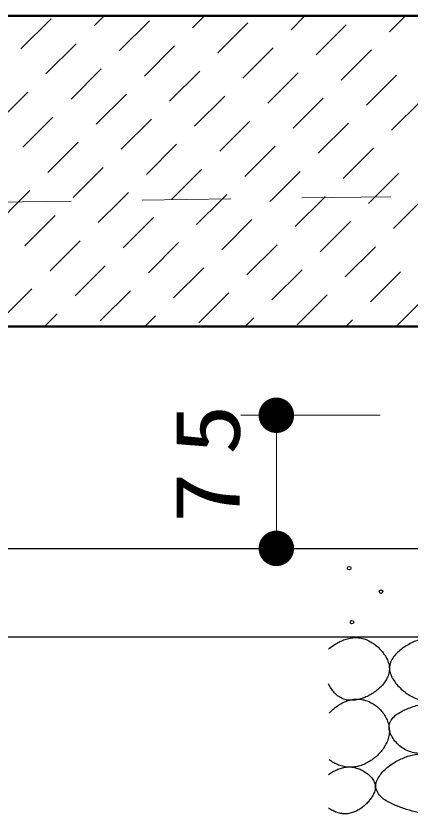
# Model space of a CAD drawing. Units: millimetres on the paper, scale 1:20. Extents: x -385 to 0, y -5 to 267.
# Drawn here: x -274.52 to -263.43, y 84.48 to 106.97 of the extents above; entities that cross this region are included whole.
import ezdxf

# ---------------------------------------------------------------- set-up
doc = ezdxf.new("R2010")
doc.units = ezdxf.units.MM
doc.linetypes.add('USER1', pattern=[4.5, 2.5, -2])
doc.layers.add('LY_1', color=7, linetype='Continuous', lineweight=13)
doc.styles.add('ＭＳ ゴシック', font='')
doc.styles.get('ＭＳ ゴシック').set_extended_font_data('MS Gothic')

# ---------------------------------------------------------------- blocks, each defined once
blk = doc.blocks.new('filled_dot')
at = {"color": 0, "linetype": 'Continuous', "lineweight": -2, "const_width": 1.25}
blk.add_lwpolyline([(-0.625, 0, 1), (0.625, 0, 1)], format="xyb", close=True, dxfattribs=at)

msp = doc.modelspace()

# ---------------------------------------------------------------- linework, layer by layer
at = {"layer": 'LY_1'}
for p, q in [((-274.386, 106.038), (-273.537, 106.886)), ((-272.321, 106.688), (-272.043, 106.966)), ((-271.614, 105.981), (-270.765, 106.83)), ((-269.549, 106.632), (-269.215, 106.966)), ((-266.777, 106.575), (-266.387, 106.966)), ((-264.005, 106.519), (-263.558, 106.966)), ((-268.842, 105.925), (-267.993, 106.773)), ((-266.07, 105.868), (-265.222, 106.717)), ((-273.679, 105.331), (-272.83, 106.179)), ((-270.907, 105.274), (-270.058, 106.123)), ((-268.135, 105.217), (-267.286, 106.066)), ((-265.363, 105.161), (-264.515, 106.009)), ((-272.972, 104.624), (-272.123, 105.472)), ((-270.2, 104.567), (-269.351, 105.415)), ((-267.428, 104.51), (-266.579, 105.359)), ((-264.656, 104.454), (-263.807, 105.302)), ((-275.036, 103.973), (-274.188, 104.822)), ((-272.264, 103.916), (-271.416, 104.765)), ((-269.493, 103.86), (-268.644, 104.708)), ((-266.721, 103.803), (-265.872, 104.652)), ((-263.949, 103.747), (-263.1, 104.595)), ((-274.329, 103.266), (-273.481, 104.114)), ((-271.557, 103.209), (-270.709, 104.058)), ((-268.785, 103.153), (-267.937, 104.001)), ((-266.014, 103.096), (-265.165, 103.945)), ((-273.622, 102.559), (-272.774, 103.407)), ((-270.85, 102.502), (-270.002, 103.351)), ((-268.078, 102.446), (-267.23, 103.294)), ((-265.306, 102.389), (-264.458, 103.238)), ((-272.915, 101.852), (-272.066, 102.7)), ((-270.143, 101.795), (-269.295, 102.644)), ((-267.283, 101.826), (-266.523, 102.587)), ((-264.416, 101.865), (-263.751, 102.53)), ((-274.451, 101.73), (-274.131, 102.05)), ((-271.584, 101.768), (-271.359, 101.993)), ((-268.717, 101.807), (-268.587, 101.937)), ((-265.85, 101.846), (-265.816, 101.88)), ((-264.599, 101.682), (-264.416, 101.865)), ((-274.98, 101.201), (-274.451, 101.73)), ((-272.208, 101.145), (-271.584, 101.768)), ((-269.436, 101.088), (-268.717, 101.807)), ((-267.371, 101.739), (-267.283, 101.826)), ((-266.664, 101.031), (-265.85, 101.846)), ((-263.892, 100.975), (-263.044, 101.823)), ((-274.273, 100.494), (-273.424, 101.343)), ((-271.501, 100.437), (-270.652, 101.286)), ((-268.729, 100.381), (-267.88, 101.229)), ((-265.957, 100.324), (-265.108, 101.173)), ((-273.565, 99.787), (-272.717, 100.635)), ((-270.794, 99.73), (-269.945, 100.579)), ((-268.022, 99.674), (-267.173, 100.522)), ((-265.25, 99.617), (-264.401, 100.466)), ((-272.858, 99.08), (-272.01, 99.928)), ((-270.087, 99.023), (-269.238, 99.872)), ((-267.315, 98.967), (-266.466, 99.815)), ((-264.543, 98.91), (-263.694, 99.759)), ((-274.923, 98.429), (-274.075, 99.278)), ((-272.151, 98.373), (-271.303, 99.221)), ((-269.379, 98.316), (-268.531, 99.165)), ((-266.608, 98.26), (-265.759, 99.108)), ((-263.823, 98.216), (-262.987, 99.052)), ((-273.722, 98.216), (-273.367, 98.571)), ((-270.894, 98.216), (-270.596, 98.514)), ((-268.066, 98.216), (-267.824, 98.458)), ((-265.237, 98.216), (-265.052, 98.401)), ((-264.271, 95.716), (-268.192, 95.716)), ((-267.192, 91.966), (-267.192, 95.716))]:
    msp.add_line(p, q, dxfattribs=at)
at = {"layer": 'LY_1', "color": 140, "lineweight": 50}
msp.add_line((-319.471, 98.216), (-249.471, 98.216), dxfattribs=at)
at = {"layer": 'LY_1', "color": 253, "lineweight": 25}
for p, q in [((-319.471, 91.966), (-249.471, 91.966)), ((-246.971, 89.466), (-321.971, 89.466))]:
    msp.add_line(p, q, dxfattribs=at)
at = {"layer": 'LY_1', "color": 140, "lineweight": 50}
msp.add_lwpolyline([(-319.471, 106.966), (-249.471, 106.966), (-249.471, 99.466)], dxfattribs=at)
at = {"layer": 'LY_1', "color": 253, "linetype": 'USER1'}
msp.add_lwpolyline([(-311.971, 106.966), (-311.971, 101.966), (-293.471, 101.716), (-275.471, 101.716), (-256.971, 101.966), (-256.971, 106.966)], dxfattribs=at)
at = {"layer": 'LY_1', "lineweight": 25}
for centre in [(-265.144, 91.407), (-264.244, 90.747), (-265.064, 89.887)]:
    msp.add_circle(centre, 0.05, dxfattribs=at)
for points, knots in [([(-265.721, 89.131), (-265.681, 89.163), (-265.641, 89.195), (-265.599, 89.224), (-265.557, 89.253), (-265.514, 89.28), (-265.469, 89.305), (-265.424, 89.329), (-265.378, 89.352), (-265.331, 89.371), (-265.283, 89.39), (-265.235, 89.407), (-265.186, 89.42), (-265.136, 89.432), (-265.086, 89.443), (-265.035, 89.447), (-264.984, 89.452), (-264.932, 89.454), (-264.882, 89.449), (-264.831, 89.445), (-264.78, 89.435), (-264.732, 89.421), (-264.683, 89.406), (-264.635, 89.387), (-264.589, 89.364), (-264.544, 89.342), (-264.5, 89.314), (-264.458, 89.285), (-264.416, 89.256), (-264.376, 89.224), (-264.339, 89.189), (-264.301, 89.155), (-264.265, 89.118), (-264.232, 89.079), (-264.199, 89.041), (-264.167, 89), (-264.14, 88.957), (-264.112, 88.914), (-264.086, 88.869), (-264.066, 88.822), (-264.047, 88.776), (-264.029, 88.726), (-264.02, 88.677), (-264.011, 88.627), (-264.008, 88.574), (-264.012, 88.524), (-264.016, 88.474), (-264.029, 88.423), (-264.046, 88.375), (-264.063, 88.327), (-264.088, 88.281), (-264.114, 88.238), (-264.141, 88.195), (-264.172, 88.154), (-264.206, 88.115), (-264.239, 88.077), (-264.276, 88.041), (-264.314, 88.007), (-264.352, 87.973), (-264.393, 87.942), (-264.435, 87.913), (-264.477, 87.883), (-264.52, 87.856), (-264.565, 87.832), (-264.61, 87.808), (-264.656, 87.785), (-264.704, 87.766), (-264.751, 87.747), (-264.8, 87.73), (-264.849, 87.717), (-264.898, 87.705), (-264.949, 87.694), (-264.999, 87.689), (-265.05, 87.685), (-265.102, 87.683), (-265.152, 87.688), (-265.203, 87.694), (-265.254, 87.704), (-265.302, 87.721), (-265.349, 87.739), (-265.395, 87.764), (-265.437, 87.793), (-265.479, 87.821), (-265.516, 87.857), (-265.551, 87.894), (-265.586, 87.932), (-265.617, 87.973), (-265.645, 88.015), (-265.673, 88.058), (-265.697, 88.103), (-265.721, 88.149)], [0, 0, 0, 0, 1, 1, 1, 2, 2, 2, 3, 3, 3, 4, 4, 4, 5, 5, 5, 6, 6, 6, 7, 7, 7, 8, 8, 8, 9, 9, 9, 10, 10, 10, 11, 11, 11, 12, 12, 12, 13, 13, 13, 14, 14, 14, 15, 15, 15, 16, 16, 16, 17, 17, 17, 18, 18, 18, 19, 19, 19, 20, 20, 20, 21, 21, 21, 22, 22, 22, 23, 23, 23, 24, 24, 24, 25, 25, 25, 26, 26, 26, 27, 27, 27, 28, 28, 28, 29, 29, 29, 30, 30, 30, 30]), ([(-262.553, 89.466), (-262.501, 89.442), (-262.449, 89.418), (-262.398, 89.391), (-262.348, 89.364), (-262.298, 89.334), (-262.249, 89.304), (-262.201, 89.274), (-262.153, 89.243), (-262.105, 89.211), (-262.057, 89.179), (-262.01, 89.147), (-261.962, 89.115), (-261.915, 89.082), (-261.867, 89.051), (-261.82, 89.018), (-261.773, 88.985), (-261.725, 88.953), (-261.679, 88.918), (-261.634, 88.883), (-261.588, 88.848), (-261.547, 88.809), (-261.506, 88.769), (-261.462, 88.728), (-261.433, 88.68), (-261.404, 88.632), (-261.376, 88.575), (-261.371, 88.521), (-261.366, 88.467), (-261.383, 88.406), (-261.403, 88.353), (-261.423, 88.301), (-261.459, 88.253), (-261.493, 88.207), (-261.527, 88.162), (-261.568, 88.12), (-261.609, 88.08), (-261.65, 88.04), (-261.695, 88.004), (-261.74, 87.968), (-261.785, 87.933), (-261.832, 87.9), (-261.881, 87.869), (-261.929, 87.839), (-261.979, 87.81), (-262.031, 87.785), (-262.082, 87.759), (-262.135, 87.736), (-262.188, 87.716), (-262.242, 87.696), (-262.297, 87.679), (-262.353, 87.666), (-262.409, 87.653), (-262.466, 87.642), (-262.523, 87.636), (-262.579, 87.629), (-262.637, 87.626), (-262.694, 87.626), (-262.752, 87.626), (-262.809, 87.63), (-262.866, 87.636), (-262.923, 87.643), (-262.98, 87.653), (-263.036, 87.666), (-263.091, 87.679), (-263.147, 87.696), (-263.201, 87.715), (-263.254, 87.735), (-263.307, 87.758), (-263.359, 87.784), (-263.41, 87.809), (-263.46, 87.838), (-263.507, 87.87), (-263.555, 87.902), (-263.601, 87.937), (-263.644, 87.974), (-263.688, 88.012), (-263.729, 88.052), (-263.767, 88.095), (-263.806, 88.137), (-263.842, 88.182), (-263.874, 88.23), (-263.906, 88.277), (-263.936, 88.327), (-263.957, 88.38), (-263.979, 88.433), (-263.998, 88.489), (-264.003, 88.545), (-264.009, 88.601), (-264.004, 88.662), (-263.989, 88.716), (-263.975, 88.77), (-263.947, 88.823), (-263.916, 88.871), (-263.886, 88.919), (-263.847, 88.963), (-263.808, 89.004), (-263.769, 89.046), (-263.725, 89.083), (-263.68, 89.119), (-263.635, 89.155), (-263.587, 89.187), (-263.539, 89.218), (-263.49, 89.248), (-263.44, 89.276), (-263.388, 89.302), (-263.337, 89.327), (-263.284, 89.35), (-263.23, 89.369), (-263.176, 89.389), (-263.121, 89.406), (-263.066, 89.42), (-263.01, 89.434), (-262.953, 89.445), (-262.897, 89.453), (-262.84, 89.461), (-262.782, 89.466), (-262.725, 89.468), (-262.668, 89.47), (-262.61, 89.468), (-262.553, 89.466)], [0, 0, 0, 0, 1, 1, 1, 2, 2, 2, 3, 3, 3, 4, 4, 4, 5, 5, 5, 6, 6, 6, 7, 7, 7, 8, 8, 8, 9, 9, 9, 10, 10, 10, 11, 11, 11, 12, 12, 12, 13, 13, 13, 14, 14, 14, 15, 15, 15, 16, 16, 16, 17, 17, 17, 18, 18, 18, 19, 19, 19, 20, 20, 20, 21, 21, 21, 22, 22, 22, 23, 23, 23, 24, 24, 24, 25, 25, 25, 26, 26, 26, 27, 27, 27, 28, 28, 28, 29, 29, 29, 30, 30, 30, 31, 31, 31, 32, 32, 32, 33, 33, 33, 34, 34, 34, 35, 35, 35, 36, 36, 36, 37, 37, 37, 38, 38, 38, 39, 39, 39, 40, 40, 40, 40]), ([(-265.705, 87.325), (-265.669, 87.361), (-265.633, 87.398), (-265.595, 87.431), (-265.556, 87.465), (-265.516, 87.496), (-265.474, 87.525), (-265.433, 87.554), (-265.389, 87.582), (-265.344, 87.606), (-265.299, 87.629), (-265.252, 87.651), (-265.204, 87.668), (-265.156, 87.685), (-265.107, 87.7), (-265.057, 87.709), (-265.007, 87.717), (-264.955, 87.722), (-264.904, 87.721), (-264.854, 87.72), (-264.802, 87.714), (-264.753, 87.703), (-264.703, 87.692), (-264.654, 87.677), (-264.607, 87.658), (-264.56, 87.639), (-264.514, 87.615), (-264.47, 87.589), (-264.427, 87.562), (-264.385, 87.532), (-264.346, 87.499), (-264.307, 87.466), (-264.271, 87.43), (-264.238, 87.391), (-264.204, 87.353), (-264.174, 87.311), (-264.147, 87.268), (-264.12, 87.225), (-264.095, 87.179), (-264.076, 87.133), (-264.056, 87.086), (-264.04, 87.037), (-264.029, 86.987), (-264.018, 86.937), (-264.011, 86.886), (-264.01, 86.835), (-264.009, 86.785), (-264.014, 86.733), (-264.023, 86.683), (-264.033, 86.633), (-264.048, 86.584), (-264.066, 86.536), (-264.085, 86.489), (-264.108, 86.443), (-264.133, 86.399), (-264.159, 86.355), (-264.188, 86.312), (-264.22, 86.272), (-264.251, 86.232), (-264.285, 86.194), (-264.321, 86.158), (-264.357, 86.122), (-264.395, 86.087), (-264.435, 86.056), (-264.475, 86.024), (-264.517, 85.994), (-264.56, 85.967), (-264.603, 85.941), (-264.649, 85.916), (-264.695, 85.895), (-264.741, 85.873), (-264.789, 85.855), (-264.838, 85.84), (-264.886, 85.825), (-264.937, 85.814), (-264.987, 85.807), (-265.037, 85.8), (-265.089, 85.796), (-265.14, 85.798), (-265.19, 85.8), (-265.242, 85.807), (-265.291, 85.817), (-265.341, 85.828), (-265.39, 85.844), (-265.438, 85.862), (-265.485, 85.88), (-265.531, 85.903), (-265.576, 85.927), (-265.621, 85.952), (-265.663, 85.981), (-265.705, 86.01)], [0, 0, 0, 0, 1, 1, 1, 2, 2, 2, 3, 3, 3, 4, 4, 4, 5, 5, 5, 6, 6, 6, 7, 7, 7, 8, 8, 8, 9, 9, 9, 10, 10, 10, 11, 11, 11, 12, 12, 12, 13, 13, 13, 14, 14, 14, 15, 15, 15, 16, 16, 16, 17, 17, 17, 18, 18, 18, 19, 19, 19, 20, 20, 20, 21, 21, 21, 22, 22, 22, 23, 23, 23, 24, 24, 24, 25, 25, 25, 26, 26, 26, 27, 27, 27, 28, 28, 28, 29, 29, 29, 30, 30, 30, 30]), ([(-262.204, 87.592), (-262.265, 87.603), (-262.325, 87.614), (-262.386, 87.621), (-262.447, 87.628), (-262.509, 87.633), (-262.57, 87.634), (-262.631, 87.636), (-262.693, 87.634), (-262.754, 87.629), (-262.816, 87.625), (-262.877, 87.618), (-262.937, 87.608), (-262.998, 87.598), (-263.058, 87.586), (-263.118, 87.571), (-263.178, 87.557), (-263.237, 87.54), (-263.296, 87.522), (-263.354, 87.504), (-263.413, 87.484), (-263.47, 87.461), (-263.527, 87.439), (-263.584, 87.415), (-263.638, 87.386), (-263.693, 87.358), (-263.747, 87.328), (-263.796, 87.292), (-263.845, 87.255), (-263.896, 87.215), (-263.932, 87.167), (-263.968, 87.119), (-264.001, 87.061), (-264.013, 87.004), (-264.025, 86.946), (-264.017, 86.88), (-264.004, 86.821), (-263.99, 86.762), (-263.961, 86.705), (-263.931, 86.652), (-263.901, 86.599), (-263.863, 86.549), (-263.822, 86.503), (-263.782, 86.458), (-263.737, 86.414), (-263.689, 86.377), (-263.64, 86.34), (-263.587, 86.306), (-263.533, 86.279), (-263.478, 86.253), (-263.418, 86.233), (-263.359, 86.218), (-263.3, 86.202), (-263.238, 86.194), (-263.177, 86.187), (-263.116, 86.18), (-263.055, 86.179), (-262.993, 86.176), (-262.932, 86.173), (-262.87, 86.172), (-262.809, 86.171), (-262.748, 86.17), (-262.686, 86.169), (-262.625, 86.171), (-262.563, 86.174), (-262.502, 86.177), (-262.441, 86.184), (-262.38, 86.192), (-262.319, 86.202), (-262.259, 86.217), (-262.2, 86.231), (-262.141, 86.25), (-262.084, 86.273), (-262.027, 86.295), (-261.971, 86.323), (-261.918, 86.353), (-261.865, 86.383), (-261.813, 86.418), (-261.764, 86.455), (-261.715, 86.492), (-261.668, 86.532), (-261.626, 86.576), (-261.583, 86.62), (-261.541, 86.667), (-261.51, 86.72), (-261.48, 86.772), (-261.449, 86.831), (-261.442, 86.89), (-261.435, 86.948), (-261.446, 87.015), (-261.468, 87.07), (-261.49, 87.124), (-261.533, 87.174), (-261.574, 87.219), (-261.615, 87.264), (-261.665, 87.302), (-261.714, 87.339), (-261.763, 87.375), (-261.816, 87.407), (-261.87, 87.437), (-261.923, 87.468), (-261.978, 87.495), (-262.034, 87.521), (-262.09, 87.547), (-262.147, 87.569), (-262.204, 87.592)], [0, 0, 0, 0, 1, 1, 1, 2, 2, 2, 3, 3, 3, 4, 4, 4, 5, 5, 5, 6, 6, 6, 7, 7, 7, 8, 8, 8, 9, 9, 9, 10, 10, 10, 11, 11, 11, 12, 12, 12, 13, 13, 13, 14, 14, 14, 15, 15, 15, 16, 16, 16, 17, 17, 17, 18, 18, 18, 19, 19, 19, 20, 20, 20, 21, 21, 21, 22, 22, 22, 23, 23, 23, 24, 24, 24, 25, 25, 25, 26, 26, 26, 27, 27, 27, 28, 28, 28, 29, 29, 29, 30, 30, 30, 31, 31, 31, 32, 32, 32, 33, 33, 33, 34, 34, 34, 35, 35, 35, 35]), ([(-263.045, 84.481), (-262.939, 84.513), (-262.833, 84.545), (-262.728, 84.582), (-262.624, 84.62), (-262.52, 84.658), (-262.419, 84.705), (-262.318, 84.751), (-262.216, 84.798), (-262.125, 84.859), (-262.034, 84.921), (-261.93, 84.987), (-261.873, 85.074), (-261.817, 85.162), (-261.776, 85.284), (-261.787, 85.384), (-261.797, 85.485), (-261.869, 85.592), (-261.935, 85.678), (-262.001, 85.764), (-262.091, 85.837), (-262.181, 85.901), (-262.27, 85.965), (-262.37, 86.018), (-262.471, 86.061), (-262.573, 86.104), (-262.681, 86.138), (-262.789, 86.157), (-262.897, 86.176), (-263.011, 86.183), (-263.12, 86.177), (-263.23, 86.171), (-263.341, 86.149), (-263.447, 86.119), (-263.553, 86.089), (-263.658, 86.047), (-263.756, 85.996), (-263.854, 85.946), (-263.95, 85.887), (-264.036, 85.817), (-264.121, 85.748), (-264.209, 85.671), (-264.268, 85.581), (-264.328, 85.491), (-264.393, 85.377), (-264.393, 85.277), (-264.392, 85.178), (-264.33, 85.063), (-264.263, 84.983), (-264.195, 84.903), (-264.086, 84.849), (-263.989, 84.796), (-263.893, 84.743), (-263.787, 84.704), (-263.683, 84.665), (-263.58, 84.627), (-263.473, 84.595), (-263.367, 84.564), (-263.26, 84.533), (-263.153, 84.507), (-263.045, 84.481)], [0, 0, 0, 0, 1, 1, 1, 2, 2, 2, 3, 3, 3, 4, 4, 4, 5, 5, 5, 6, 6, 6, 7, 7, 7, 8, 8, 8, 9, 9, 9, 10, 10, 10, 11, 11, 11, 12, 12, 12, 13, 13, 13, 14, 14, 14, 15, 15, 15, 16, 16, 16, 17, 17, 17, 18, 18, 18, 19, 19, 19, 20, 20, 20, 20]), ([(-265.721, 85.598), (-265.684, 85.623), (-265.646, 85.648), (-265.607, 85.67), (-265.569, 85.692), (-265.529, 85.713), (-265.488, 85.731), (-265.447, 85.749), (-265.405, 85.766), (-265.362, 85.778), (-265.319, 85.79), (-265.274, 85.8), (-265.23, 85.805), (-265.186, 85.81), (-265.14, 85.811), (-265.096, 85.808), (-265.051, 85.805), (-265.007, 85.797), (-264.963, 85.786), (-264.92, 85.775), (-264.877, 85.76), (-264.836, 85.742), (-264.795, 85.724), (-264.755, 85.704), (-264.717, 85.68), (-264.679, 85.657), (-264.642, 85.631), (-264.608, 85.602), (-264.574, 85.573), (-264.541, 85.541), (-264.514, 85.506), (-264.486, 85.471), (-264.46, 85.433), (-264.442, 85.393), (-264.424, 85.352), (-264.41, 85.307), (-264.407, 85.264), (-264.403, 85.22), (-264.41, 85.174), (-264.421, 85.131), (-264.432, 85.088), (-264.452, 85.046), (-264.473, 85.007), (-264.494, 84.968), (-264.52, 84.931), (-264.547, 84.895), (-264.574, 84.859), (-264.603, 84.825), (-264.634, 84.793), (-264.665, 84.76), (-264.698, 84.729), (-264.732, 84.701), (-264.767, 84.672), (-264.803, 84.645), (-264.841, 84.621), (-264.878, 84.597), (-264.918, 84.575), (-264.959, 84.557), (-264.999, 84.538), (-265.042, 84.522), (-265.085, 84.511), (-265.128, 84.499), (-265.173, 84.491), (-265.217, 84.488), (-265.262, 84.486), (-265.307, 84.488), (-265.351, 84.494), (-265.395, 84.5), (-265.439, 84.512), (-265.482, 84.526), (-265.524, 84.54), (-265.565, 84.558), (-265.605, 84.579), (-265.645, 84.599), (-265.683, 84.623), (-265.721, 84.647)], [0, 0, 0, 0, 1, 1, 1, 2, 2, 2, 3, 3, 3, 4, 4, 4, 5, 5, 5, 6, 6, 6, 7, 7, 7, 8, 8, 8, 9, 9, 9, 10, 10, 10, 11, 11, 11, 12, 12, 12, 13, 13, 13, 14, 14, 14, 15, 15, 15, 16, 16, 16, 17, 17, 17, 18, 18, 18, 19, 19, 19, 20, 20, 20, 21, 21, 21, 22, 22, 22, 23, 23, 23, 24, 24, 24, 25, 25, 25, 25])]:
    msp.add_open_spline(points, degree=3, knots=knots, dxfattribs=at)

# ---------------------------------------------------------------- block references
at = {"layer": 'LY_1', "xscale": 0.4, "yscale": 0.4}
for p, rotation in [((-267.192, 95.716), 270), ((-267.192, 91.966), 90)]:
    msp.add_blockref('filled_dot', p, dxfattribs=dict(at, rotation=rotation))

# ---------------------------------------------------------------- texts
at = {"layer": 'LY_1', "insert": (-268.192, 94.597), "char_height": 1.833, "attachment_point": 8, "rotation": 90, "style": 'ＭＳ ゴシック'}
msp.add_mtext('\\T1.34;\\W1.15;75', dxfattribs=at)

doc.saveas('drawing.dxf')
